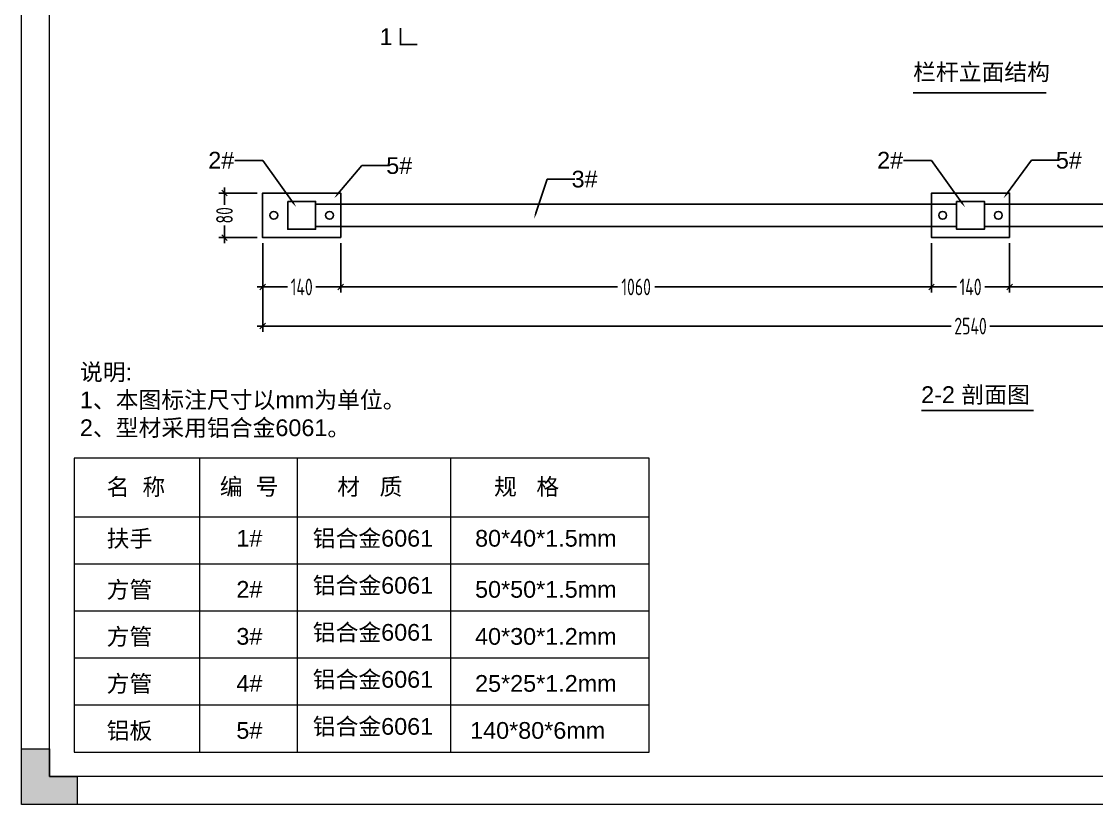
# Model space of a CAD drawing. Header units: millimetres. Extents: x 136606 to 1229059, y 82794 to 127566.
# Drawn here: x 959247 to 961175, y 124385 to 125791 of the extents above; entities that cross this region are included whole.
import ezdxf
from ezdxf import colors
from ezdxf.entities.mleader import LeaderData, LeaderLine
from ezdxf.math import Vec2, Vec3

# ---------------------------------------------------------------- set-up
doc = ezdxf.new("R2010")
doc.units = ezdxf.units.MM
doc.layers.add('图框', color=7, linetype='Continuous', lineweight=13)
doc.layers.add('文本', color=3, linetype='Continuous', lineweight=13)
doc.layers.add('方管', color=100, linetype='Continuous')
doc.layers.add('标注', color=9, linetype='Continuous')
doc.styles.add('Arial', font='arial.ttf')
doc.styles.add('hztxt', font='ros1.shx', dxfattribs={"width": 0.8, "bigfont": 'hztxt.shx'})
doc.dimstyles.new('DIM-10', dxfattribs={"dimscale": 10, "dimtxt": 3, "dimasz": 1, "dimexe": 1, "dimexo": 1, "dimgap": 0.5, "dimtad": 0, "dimdec": 3, "dimrnd": 0.0005, "dimzin": 9, "dimdsep": 46, "dimtxsty": 'hztxt', "dimblk": 'OBLIQUE', "dimcen": 0, "dimdle": 1, "dimclrd": 9, "dimclre": 9, "dimclrt": 2, "dimazin": 2, "dimtfac": 1, "dimtdec": 3, "dimtix": 1, "dimtofl": 0, "dimtmove": 2, "dimatfit": 3, "dimldrblk": 'OBLIQUE', "dimfxl": 1, "dimarcsym": 2})

# ---------------------------------------------------------------- blocks, each defined once
blk = doc.blocks.new('_Oblique')
at = {"color": 0, "linetype": 'ByBlock', "lineweight": -2}
blk.add_line((-0.5, -0.5), (0.5, 0.5), dxfattribs=at)
blk = doc.blocks.new('*D785')
at = {"layer": 'Defpoints', "color": 0, "transparency": 16777216}
for p in [(961019.5, 125402.9), (962079.5, 125402.9), (961019.5, 125314.3)]:
    blk.add_point(p, dxfattribs=at)
at = {"layer": '标注', "color": 9, "lineweight": -2, "transparency": 16777216}
for p, q in [((961019.5, 125392.9), (961019.5, 125304.3)), ((962079.5, 125392.9), (962079.5, 125304.3)), ((961009.5, 125314.3), (961516.1, 125314.3)), ((962089.5, 125314.3), (961582.9, 125314.3))]:
    blk.add_line(p, q, dxfattribs=at)
at = {"layer": '标注', "color": 9, "lineweight": -2, "transparency": 16777216, "xscale": 10, "yscale": 10, "zscale": 10, "rotation": 180}
blk.add_blockref('_Oblique', (961019.5, 125314.3), dxfattribs=at)
at = {"layer": '标注', "color": 9, "lineweight": -2, "transparency": 16777216, "xscale": 10, "yscale": 10, "zscale": 10}
blk.add_blockref('_Oblique', (962079.5, 125314.3), dxfattribs=at)
at = {"layer": '标注', "color": 2, "transparency": 16777216, "insert": (961549.5, 125314.3), "char_height": 30, "attachment_point": 5, "style": 'hztxt'}
blk.add_mtext('1060', dxfattribs=at)
blk = doc.blocks.new('*D786')
at = {"layer": 'Defpoints', "color": 0, "transparency": 16777216}
for p in [(960879.5, 125402.9), (961019.5, 125402.9), (960879.5, 125314.3)]:
    blk.add_point(p, dxfattribs=at)
at = {"layer": '标注', "color": 9, "lineweight": -2, "transparency": 16777216}
for p, q in [((960879.5, 125392.9), (960879.5, 125304.3)), ((961019.5, 125392.9), (961019.5, 125304.3)), ((960869.5, 125314.3), (960924.1, 125314.3)), ((961029.5, 125314.3), (960974.9, 125314.3))]:
    blk.add_line(p, q, dxfattribs=at)
at = {"layer": '标注', "color": 9, "lineweight": -2, "transparency": 16777216, "xscale": 10, "yscale": 10, "zscale": 10, "rotation": 180}
blk.add_blockref('_Oblique', (960879.5, 125314.3), dxfattribs=at)
at = {"layer": '标注', "color": 9, "lineweight": -2, "transparency": 16777216, "xscale": 10, "yscale": 10, "zscale": 10}
blk.add_blockref('_Oblique', (961019.5, 125314.3), dxfattribs=at)
at = {"layer": '标注', "color": 2, "transparency": 16777216, "insert": (960949.5, 125314.3), "char_height": 30, "attachment_point": 5, "style": 'hztxt'}
blk.add_mtext('140', dxfattribs=at)
blk = doc.blocks.new('*D787')
at = {"layer": 'Defpoints', "color": 0, "transparency": 16777216}
for p in [(959819.5, 125402.9), (960879.5, 125402.9), (959819.5, 125314.3)]:
    blk.add_point(p, dxfattribs=at)
at = {"layer": '标注', "color": 9, "lineweight": -2, "transparency": 16777216}
for p, q in [((959819.5, 125392.9), (959819.5, 125304.3)), ((960879.5, 125392.9), (960879.5, 125304.3)), ((959809.5, 125314.3), (960316.1, 125314.3)), ((960889.5, 125314.3), (960382.9, 125314.3))]:
    blk.add_line(p, q, dxfattribs=at)
at = {"layer": '标注', "color": 9, "lineweight": -2, "transparency": 16777216, "xscale": 10, "yscale": 10, "zscale": 10, "rotation": 180}
blk.add_blockref('_Oblique', (959819.5, 125314.3), dxfattribs=at)
at = {"layer": '标注', "color": 9, "lineweight": -2, "transparency": 16777216, "xscale": 10, "yscale": 10, "zscale": 10}
blk.add_blockref('_Oblique', (960879.5, 125314.3), dxfattribs=at)
at = {"layer": '标注', "color": 2, "transparency": 16777216, "insert": (960349.5, 125314.3), "char_height": 30, "attachment_point": 5, "style": 'hztxt'}
blk.add_mtext('1060', dxfattribs=at)
blk = doc.blocks.new('*D724')
at = {"layer": 'Defpoints', "color": 0, "transparency": 16777216}
for p in [(959679.5, 125402.9), (959819.5, 125402.9), (959679.5, 125314.3)]:
    blk.add_point(p, dxfattribs=at)
at = {"layer": '标注', "color": 9, "lineweight": -2, "transparency": 16777216}
for p, q in [((959679.5, 125392.9), (959679.5, 125304.3)), ((959819.5, 125392.9), (959819.5, 125304.3)), ((959669.5, 125314.3), (959724.1, 125314.3)), ((959829.5, 125314.3), (959774.9, 125314.3))]:
    blk.add_line(p, q, dxfattribs=at)
at = {"layer": '标注', "color": 9, "lineweight": -2, "transparency": 16777216, "xscale": 10, "yscale": 10, "zscale": 10, "rotation": 180}
blk.add_blockref('_Oblique', (959679.5, 125314.3), dxfattribs=at)
at = {"layer": '标注', "color": 9, "lineweight": -2, "transparency": 16777216, "xscale": 10, "yscale": 10, "zscale": 10}
blk.add_blockref('_Oblique', (959819.5, 125314.3), dxfattribs=at)
at = {"layer": '标注', "color": 2, "transparency": 16777216, "insert": (959749.5, 125314.3), "char_height": 30, "attachment_point": 5, "style": 'hztxt'}
blk.add_mtext('140', dxfattribs=at)
blk = doc.blocks.new('*D725')
at = {"layer": 'Defpoints', "color": 0, "transparency": 16777216}
for p in [(959679.5, 125482.9), (959611, 125402.9), (959679.5, 125402.9)]:
    blk.add_point(p, dxfattribs=at)
at = {"layer": '标注', "color": 9, "lineweight": -2, "transparency": 16777216}
for p, q in [((959669.5, 125482.9), (959601, 125482.9)), ((959611, 125492.9), (959611, 125461.5)), ((959611, 125392.9), (959611, 125424.3)), ((959669.5, 125402.9), (959601, 125402.9))]:
    blk.add_line(p, q, dxfattribs=at)
at = {"layer": '标注', "color": 9, "lineweight": -2, "transparency": 16777216, "xscale": 10, "yscale": 10, "zscale": 10}
for p, rotation in [((959611, 125482.9), 90), ((959611, 125402.9), 270)]:
    blk.add_blockref('_Oblique', p, dxfattribs=dict(at, rotation=rotation))
at = {"layer": '标注', "color": 2, "transparency": 16777216, "insert": (959611, 125442.9), "char_height": 30, "attachment_point": 5, "rotation": 90, "style": 'hztxt'}
blk.add_mtext('80', dxfattribs=at)
blk = doc.blocks.new('*D726')
at = {"layer": 'Defpoints', "color": 0, "transparency": 16777216}
for p in [(959679.5, 125402.9), (962219.5, 125402.9), (962219.5, 125244)]:
    blk.add_point(p, dxfattribs=at)
at = {"layer": '标注', "color": 9, "lineweight": -2, "transparency": 16777216}
for p, q in [((959679.5, 125392.9), (959679.5, 125234)), ((962219.5, 125392.9), (962219.5, 125234)), ((959669.5, 125244), (960914.9, 125244)), ((962229.5, 125244), (960984.1, 125244))]:
    blk.add_line(p, q, dxfattribs=at)
at = {"layer": '标注', "color": 9, "lineweight": -2, "transparency": 16777216, "xscale": 10, "yscale": 10, "zscale": 10, "rotation": 180}
blk.add_blockref('_Oblique', (959679.5, 125244), dxfattribs=at)
at = {"layer": '标注', "color": 9, "lineweight": -2, "transparency": 16777216, "xscale": 10, "yscale": 10, "zscale": 10}
blk.add_blockref('_Oblique', (962219.5, 125244), dxfattribs=at)
at = {"layer": '标注', "color": 2, "transparency": 16777216, "insert": (960949.5, 125244), "char_height": 30, "attachment_point": 5, "style": 'hztxt'}
blk.add_mtext('2540', dxfattribs=at)
blk = doc.blocks.new('GW-TK')
at = {"layer": '图框', "linetype": 'Continuous', "lineweight": 0}
h = blk.add_hatch(color=256, dxfattribs=at)
h.dxf.hatch_style = 1
h.paths.add_polyline_path([(927193.56, 464418.01), (927193.56, 464423.01), (927188.55, 464423.01), (927188.55, 464428.01), (927183.55, 464428.01), (927183.55, 464418.01)])
at = {"layer": '图框'}
for points in [[(927183.55, 464715.01), (927603.55, 464715.01), (927603.55, 464418.01), (927183.55, 464418.01)], [(927188.55, 464710.01), (927598.55, 464710.01), (927598.55, 464423.01), (927188.55, 464423.01)]]:
    blk.add_lwpolyline(points, close=True, dxfattribs=at)
at = {"layer": '图框', "linetype": 'Continuous', "lineweight": 0}
blk.add_lwpolyline([(927188.55, 464428.01), (927188.55, 464423.01), (927193.56, 464423.01), (927193.56, 464418.01), (927183.55, 464418.01), (927183.55, 464428.01)], close=True, dxfattribs=at)

msp = doc.modelspace()

# ---------------------------------------------------------------- linework, layer by layer
at = {"const_width": 3}
for points in [[(959956.8649, 125749.351), (959926.8649, 125749.351), (959926.8649, 125779.351)], [(960846.4488, 125662.6917), (961085.3422, 125662.6917)], [(960860.9268, 125092.3372), (961062.6009, 125092.3372)]]:
    msp.add_lwpolyline(points, dxfattribs=at)
for points in [[(959819.4735, 125402.9067), (959679.4735, 125402.9067), (959679.4735, 125482.9067), (959819.4735, 125482.9067)], [(961019.4735, 125402.9063), (960879.4735, 125402.9063), (960879.4735, 125482.9063), (961019.4735, 125482.9063)]]:
    msp.add_lwpolyline(points, close=True)
at = {"color": 1}
for points in [[(959774.4735, 125462.9067), (960924.4735, 125462.9067), (960924.4735, 125422.9063), (959774.4735, 125422.9063)], [(960974.4735, 125462.9063), (962124.4735, 125462.9063), (962124.4735, 125422.9067), (960974.4735, 125422.9067)]]:
    msp.add_lwpolyline(points, close=True, dxfattribs=at)
for centre in [(959699.4735, 125442.9067), (959799.4735, 125442.9067), (960899.4735, 125442.9063), (960999.4735, 125442.9063)]:
    msp.add_circle(centre, 7)
at = {"layer": '文本', "color": 0, "linetype": 'ByBlock'}
for p, q in [((959566.4305, 125006.6984), (959566.4305, 124479.1512)), ((959741.4301, 125006.6984), (959741.4301, 124479.1512)), ((960016.4342, 125006.6984), (960016.4342, 124479.1512)), ((960372.6922, 124901.102), (959341.4305, 124901.102)), ((960372.6922, 124816.7118), (959341.4305, 124816.7118)), ((960372.6922, 124732.3217), (959341.4305, 124732.3217)), ((960372.6922, 124647.9315), (959341.4305, 124647.9315)), ((960372.6922, 124563.5414), (959341.4305, 124563.5414))]:
    msp.add_line(p, q, dxfattribs=at)
msp.add_lwpolyline([(959341.4305, 124479.1512), (960372.6922, 124479.1512), (960372.6922, 125006.6984), (959341.4305, 125006.6984)], close=True, dxfattribs=at)
at = {"layer": '方管', "color": 6}
for points in [[(959724.4735, 125467.9067), (959774.4735, 125467.9067), (959774.4735, 125417.9067), (959724.4735, 125417.9067)], [(960924.4735, 125467.9063), (960974.4735, 125467.9063), (960974.4735, 125417.9063), (960924.4735, 125417.9063)]]:
    msp.add_lwpolyline(points, close=True, dxfattribs=at)

# ---------------------------------------------------------------- block references
at = {"layer": '文本', "xscale": 10, "yscale": 10, "zscale": 10}
msp.add_blockref('GW-TK', (-8312588.7349, -4519794.7964), dxfattribs=at)

# ---------------------------------------------------------------- texts
at = {"layer": '文本', "color": 0, "linetype": 'ByBlock', "style": 'Arial'}
for s, p in [('1', (959889.3089, 125748.4416)), ('名  称', (959399.5149, 124940.4036)), ('编  号', (959602.617, 124940.8694)), ('材   质', (959813.2997, 124940.822)), ('规   格', (960094.6215, 124940.822)), ('扶手', (959399.5149, 124847.6946)), ('1#', (959632.2939, 124848.1604)), ('铝合金6061', (959769.3913, 124848.113)), ('80*40*1.5mm', (960060.5941, 124848.113)), ('方管', (959399.5149, 124756.0421)), ('铝合金6061', (959769.3913, 124763.7229)), ('2#', (959632.2939, 124756.5079)), ('50*50*1.5mm', (960060.5941, 124756.4605)), ('铝合金6061', (959769.3913, 124679.3327)), ('方管', (959399.5149, 124671.6519)), ('3#', (959632.2939, 124672.1177)), ('40*30*1.2mm', (960060.5941, 124672.0703)), ('方管', (959399.5149, 124587.2617)), ('4#', (959632.2939, 124587.7276)), ('铝合金6061', (959769.3913, 124594.9426)), ('25*25*1.2mm', (960060.5941, 124587.6802)), ('铝板', (959399.5149, 124502.8716)), ('铝合金6061', (959769.3913, 124510.5524)), ('5#', (959632.2939, 124503.3374)), ('140*80*6mm', (960051.7511, 124503.29))]:
    msp.add_text(s, height=30, dxfattribs=at).set_placement(p)
at = {"layer": '文本', "color": 6, "style": 'Arial'}
for s, p in [('栏杆立面结构', (960846.4488, 125685.0999)), ('2-2 剖面图', (960860.9268, 125105.9887))]:
    msp.add_text(s, height=30, dxfattribs=at).set_placement(p)
at = {"layer": '文本', "color": 0, "linetype": 'ByBlock', "insert": (959351.6439, 125176.6262), "char_height": 30, "attachment_point": 1, "style": 'Arial'}
msp.add_mtext_dynamic_manual_height_columns('{\\fSimSun|b0|i0|c134|p2;说明}:\\P1{\\fSimSun|b0|i0|c134|p2;、本图标注尺寸以}mm{\\fSimSun|b0|i0|c134|p2;为单位。\\P}2{\\fSimSun|b0|i0|c134|p2;、型材采用铝合金}6061{\\fSimSun|b0|i0|c134|p2;。}', width=3086.818273, gutter_width=12.5, heights=[0], dxfattribs=at)

# ---------------------------------------------------------------- dimensions: what is measured, and where the dimension line sits
at = {"layer": '标注'}
dim = msp.add_linear_dim(base=(959611.0282, 125402.9067), p1=(959679.4735, 125482.9067), p2=(959679.4735, 125402.9067), angle=90, dimstyle='DIM-10', dxfattribs=at)
dim.commit()
dim.dimension.update_dxf_attribs({"geometry": '*D725', "text_midpoint": (959611.0282, 125442.9067)})
for base, p1, p2, picture, middle in [((959679.4735, 125314.3202), (959819.4735, 125402.9067), (959679.4735, 125402.9067), '*D724', (959749.4735, 125314.3202)), ((962219.4735, 125243.9594), (959679.4735, 125402.9067), (962219.4735, 125402.9067), '*D726', (960949.4735, 125243.9594)), ((959819.4735, 125314.3202), (960879.4735, 125402.9067), (959819.4735, 125402.9067), '*D787', (960349.4735, 125314.3202)), ((960879.4735, 125314.3202), (961019.4735, 125402.9063), (960879.4735, 125402.9063), '*D786', (960949.4735, 125314.3202)), ((961019.4735, 125314.3202), (962079.4735, 125402.9067), (961019.4735, 125402.9063), '*D785', (961549.4735, 125314.3202))]:
    dim = msp.add_linear_dim(base=base, p1=p1, p2=p2, dimstyle='DIM-10', dxfattribs=at)
    dim.commit()
    dim.dimension.update_dxf_attribs({"geometry": picture, "text_midpoint": middle})

# ---------------------------------------------------------------- leaders
at = {"layer": '标注', "color": 6}
ml = msp.add_multileader_mtext('Standard', dxfattribs=at)
ml.set_content('2#', color=6, style='Arial')
ml.set_leader_properties(color=8)
ml.build(insert=Vec2(0, 0))
ml.multileader.update_dxf_attribs({"dogleg_length": 50, "arrow_head_size": 10})
ctx = ml.context
ctx.base_point, ctx.char_height, ctx.arrow_head_size, ctx.landing_gap_size, ctx.plane_origin = Vec3(959582.6619, 125541.5502), 30, 10, 1, Vec3(960094.2711, 125315.7358)
ctx.text_align_type = 2
notes = []
notes.append((ctx, [(1, (1, 1, 0), (959679.5186, 125541.5502), (-1, 0), 50, [(0, [(959739.8149, 125457.2692)], 0, [])])]))
ctx.mtext.insert, ctx.mtext.alignment, ctx.mtext.flow_direction = Vec3(959628.5186, 125556.806), 3, 5
ml = msp.add_multileader_mtext('Standard', dxfattribs=at)
ml.set_content('5#', color=6, style='Arial')
ml.set_leader_properties(color=8)
ml.build(insert=Vec2(0, 0))
ml.multileader.update_dxf_attribs({"dogleg_length": 50, "arrow_head_size": 10})
ctx = ml.context
ctx.base_point, ctx.char_height, ctx.arrow_head_size, ctx.landing_gap_size, ctx.plane_origin = Vec3(959907.2406, 125532.0064), 30, 10, 1, Vec3(959807.8219, 125373.4999)
ctx.text_align_type = 2
notes.append((ctx, [(1, (1, 1, 0), (959857.2406, 125532.0064), (1, 0), 50, [(0, [(959807.8219, 125473.4999)], 0, [])])]))
ctx.mtext.insert, ctx.mtext.alignment, ctx.mtext.flow_direction = Vec3(959947.8406, 125547.1779), 3, 5
ml = msp.add_multileader_mtext('Standard', dxfattribs=at)
ml.set_content('2#', color=6, style='Arial')
ml.set_leader_properties(color=8)
ml.build(insert=Vec2(0, 0))
ml.multileader.update_dxf_attribs({"dogleg_length": 50, "arrow_head_size": 10})
ctx = ml.context
ctx.base_point, ctx.char_height, ctx.arrow_head_size, ctx.landing_gap_size, ctx.plane_origin = Vec3(960782.6619, 125541.5502), 30, 10, 1, Vec3(961014.2711, 125315.7358)
ctx.text_align_type = 2
notes.append((ctx, [(1, (1, 1, 0), (960879.5186, 125541.5502), (-1, 0), 50, [(0, [(960939.8149, 125457.2692)], 0, [])])]))
ctx.mtext.insert, ctx.mtext.alignment, ctx.mtext.flow_direction = Vec3(960828.5186, 125556.806), 3, 5
ml = msp.add_multileader_mtext('Standard', dxfattribs=at)
ml.set_content('5#', color=6, style='Arial')
ml.set_leader_properties(color=8)
ml.build(insert=Vec2(0, 0))
ml.multileader.update_dxf_attribs({"dogleg_length": 50, "arrow_head_size": 10})
ctx = ml.context
ctx.base_point, ctx.char_height, ctx.arrow_head_size, ctx.landing_gap_size, ctx.plane_origin = Vec3(961108.6219, 125541.5819), 30, 10, 1, Vec3(960728.3406, 125372.9969)
ctx.text_align_type = 2
notes.append((ctx, [(1, (1, 1, 0), (961058.6219, 125541.5819), (1, 0), 50, [(0, [(961008.3406, 125472.9969)], 0, [])])]))
ctx.mtext.insert, ctx.mtext.alignment, ctx.mtext.flow_direction = Vec3(961149.2219, 125556.7533), 3, 5
ml = msp.add_multileader_mtext('Standard', dxfattribs=at)
ml.set_content('3#', color=6, style='Arial')
ml.set_leader_properties(color=8)
ml.build(insert=Vec2(0, 0))
ml.multileader.update_dxf_attribs({"dogleg_length": 50, "arrow_head_size": 10})
ctx = ml.context
ctx.base_point, ctx.char_height, ctx.arrow_head_size, ctx.landing_gap_size, ctx.plane_origin = Vec3(960239.7888, 125507.726), 30, 10, 1, Vec3(960020.0998, 125333.1575)
ctx.text_align_type = 2
notes.append((ctx, [(1, (1, 1, 0), (960189.7888, 125507.726), (1, 0), 50, [(0, [(960166.5312, 125437.017)], 0, [])])]))
ctx.mtext.insert, ctx.mtext.alignment, ctx.mtext.flow_direction = Vec3(960280.3888, 125522.8974), 3, 5
for ctx, leaders in notes:
    for number, flags, end, landing, length, lines in leaders:
        leader = LeaderData()
        leader.index, (leader.has_last_leader_line, leader.has_dogleg_vector, leader.attachment_direction) = number, flags
        leader.last_leader_point, leader.dogleg_vector, leader.dogleg_length = Vec3(end), Vec3(landing), length
        for number, points, colour, breaks in lines:
            line = LeaderLine()
            line.index, line.vertices, line.color, line.breaks = number, Vec3.list(points), colors.encode_raw_color(colour), breaks
            leader.lines.append(line)
        ctx.leaders.append(leader)

doc.saveas('drawing.dxf')
